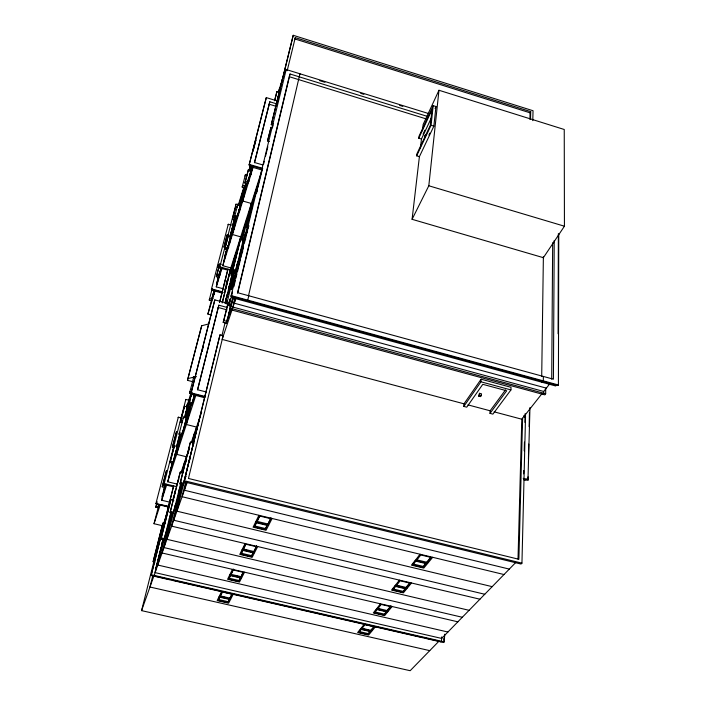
<?xml version="1.0" encoding="UTF-8"?>
<svg xmlns="http://www.w3.org/2000/svg" width="706" height="706" viewBox="0 0 706 706"><rect width="100%" height="100%" fill="white"/><g stroke="black" fill="none" stroke-linecap="round" stroke-linejoin="round"><path stroke-width="1.06" d="M558.093 333.832L558.358 233.704M429.416 113.807L286.195 69.532L230.986 296.264L557.952 385.555L558.411 384.982L558.764 234.198M554.219 240.464L553.407 379.193L237.79 292.752L290.051 73.998L427.457 116.411M551.713 379.157L552.666 242.758M232.971 297.508L229.953 309.519L544.794 394.866L545.667 393.754L545.729 388.265M543.364 376.439L543.311 380.861L542.861 381.434L542.87 380.543L541.626 382.149M549.692 383.896L543.708 391.468L543.691 393.224L542.817 394.327M541.705 376.43L543.382 256.596M523.808 479.056L527.973 480.124L528.044 476.85M528.432 459.377L528.768 444.083M529.147 426.609L529.456 412.41M527.973 480.124L529.959 407.53M188.44 478.509L223.14 335.659L220.007 334.82L183.957 481.819L521.054 564.05L521.946 563.15L525.538 416.381L523.631 415.869M532.792 120.638L533.039 110.736L293.219 35.3L271.272 124.724L273.028 125.253M523.64 473.867L523.728 470.575M524.214 450.869L524.434 442.115M524.92 422.4L525.14 413.645M518.019 559.09L521.796 419.214L542.164 393.427M529.897 119.34L530.074 112.81L530.727 111.645L295.276 37.639L294.879 38.936L530.074 112.81M522.616 418.19L518.875 559.284L188.573 478.492M530.524 119.27L530.727 111.645M510.932 389.924L511.02 387.303L481.104 379.201L464.01 403.823L463.833 406.4L466.754 407.177L482.789 384.32L506.714 390.78L490.017 413.363L492.912 414.131L510.932 389.924L480.962 381.814L463.833 406.4M490.017 413.363L490.14 410.786L505.531 389.906M480.962 381.814L481.104 379.201M481.377 395.554L481.474 393.824L479.506 393.295L478.642 396.11L480.609 396.64L481.377 395.554L479.409 395.025L478.642 396.11M479.409 395.025L479.506 393.295M443.703 640.342L443.862 638.153M151.11 575.54L173.641 485.913L151.11 575.54L443.553 642.531L444.215 641.86L444.745 634.191M441.779 636.847L441.471 641.225L440.809 641.904M426.653 562.205L426.574 563.212L431.278 557.484L420.811 554.96L416.205 560.714L416.293 559.708L426.653 562.205L430.686 557.299M425.674 563.397L423.203 566.415L412.913 563.944L412.825 564.941L423.115 567.412L426.212 563.644L426.3 562.638M423.115 567.412L423.203 566.415M405.968 587.418L405.871 588.398L410.168 583.165L400.134 580.791L395.934 586.051L396.031 585.071L405.968 587.418L409.648 582.935M394.592 586.862L392.836 589.916L402.711 592.246L405.067 588.513M384.002 615.005L386.703 610.893L384.002 615.005L374.515 612.808L374.621 611.864L384.108 614.061M387.012 610.522L386.906 611.475L390.85 606.675L381.214 604.433L377.357 609.26L377.463 608.307L387.012 610.522L390.947 605.722M412.083 219.31L428.807 185.775L438.973 90.262L564.244 129.489L564.438 226.211L543.373 257.681L412.083 219.31L419.399 156.661L433.863 126.153L435.973 106.518L433.21 105.662L418.993 136.293L418.764 138.226L421.456 139.047L420.352 148.428M419.399 156.661L416.664 155.832L431.057 125.297L433.21 105.662M367.985 634.5L370.5 630.643L367.985 634.5L358.825 632.417L360.113 630.017M370.782 630.299L370.676 631.226L374.321 626.787L365.037 624.651L361.454 629.125L361.569 628.199L370.782 630.299L373.818 626.593M422.417 130.778L423.159 124.432L438.973 90.262M416.664 155.832L416.902 153.855L430.289 125.394L432.028 109.695L418.764 138.226M256.243 522.643L254.416 526.958L265.218 529.553L267.089 525.255M265.218 529.553L267.503 524.434M270.945 517.692L267.565 524.955L270.76 518.707L259.782 516.051L256.693 522.343L259.093 516.836M256.428 546.744L256.613 545.756L253.507 552.445L256.428 546.744L245.917 544.255L243.102 549.983M242.149 551.342L241.028 554.201L251.362 556.637L252.995 552.842M251.362 556.637L253.472 551.898M230.668 574.71L228.779 579.123L238.69 581.409L240.199 577.879M243.067 572.266L240.658 577.57L243.332 572.354L233.254 570.007L230.677 575.258M219.681 597.1L218.304 600.418L227.861 602.597L229.265 599.288M229.865 598.114L229.679 599.041L232.142 594.214L222.452 591.999L220.06 596.844L220.254 595.926L229.865 598.114L231.833 594.249M228.779 579.123L233.448 569.054L233.254 570.007M248.803 295.761L247.568 300.791M248.406 296.185L299.926 73.777L299.697 74.483M237.454 293.14L288.948 77.748M233.562 304.101L234.595 299.829M235.027 298.541L232.124 310.102M235.566 297.844L234.286 303.192L546.347 388.132M287.183 70.715L295.276 37.639M223.202 322.386L223.802 320.568L226.926 321.406L230.677 305.91L227.588 305.071L223.202 322.386L226.317 323.224L227.817 317.038M229.388 314.038L230.624 308.69M231.515 305.001L232.733 299.926M232.945 299.309L233.139 298.488M183.957 481.819L220.007 334.82M271.272 124.724L293.219 35.3M199.886 417.281L176.941 511.188L492.179 586.651M235.848 270.142L243.208 240.031L240.499 239.272L232.521 271.095L235.292 271.863L235.848 270.142L233.077 269.374L232.521 271.095M267.521 140.971L270.998 127.318L267.521 140.971L269.321 141.509M277.096 101.382L283.018 77.148M248.953 217.324L246.994 225.338L250.356 214.862M223.802 320.568L227.588 305.071M248.503 227.932L246.57 227.385L254.028 196.85M246.57 227.385L254.637 194.927M233.324 283.397L235.477 274.546M250.974 211.006L247.347 224.076M255.766 191.361L254.028 198.492L256.516 190.699L257.408 190.955M279.161 95.275L279.02 95.822L279.214 95.213M242.193 248.344L243.632 242.449L242.732 242.193L247.559 227.023M185.634 482.145L182.086 496.724L504.005 574.534M228.938 303.986L230.271 298.744L228.603 303.801M247.7 227.103L241.867 251.08L236.378 267.998M256.552 190.744L258.449 182.942L251.839 205.481L253.833 199.092M241.523 253.842L243.226 246.818L242.308 246.553M245.079 239.21L246.032 235.275M186.472 481.677L184.39 490.238L509.3 569.098M222.002 335.403L225.064 322.792M229.159 305.936L232.539 292.028M233.818 286.76L235.372 280.37M235.883 278.243L236.951 273.84M237.437 271.854L238.213 268.659M238.769 266.356L240.331 259.94M240.852 257.796L243.129 248.433M244.488 242.82L245.97 236.722M246.57 234.268L248.044 228.206M256.446 193.612L257.222 190.408M257.866 187.743L262.155 170.084L249.642 166.413L250.171 164.657M263.541 164.401L264.291 161.286M265.553 156.097L267.83 146.751M272.401 127.901L272.922 125.792M229.45 305.336L229.838 303.951L214.827 299.873L190.973 393.454L214.827 299.873M229.362 305.936L229.838 303.951M241.258 238.469L244.364 227.27M182.139 484.934L181.107 484.687L176.827 501.895L177.868 502.142M228.188 293.061L233.801 270.38M242.802 233.774L244.7 226.07M177.294 501.878L179.606 492.444L178.592 492.197L181.601 483.522M230.941 283.468L232.503 277.123M182.007 483.61L171.62 526.147L479.921 599.209M192.076 442.803L194.371 433.466M226.247 303.571L226.961 300.659L225.964 303.721M234.198 271.201L230.659 285.603L225.585 301.241M241.92 239.74L242.405 237.745L241.734 239.846M245.291 225.982L247.188 218.26L240.922 239.661L245.273 225.902L246.138 226.149M178.812 498.507L179.589 495.347M180.877 490.07L181.91 485.86L180.877 485.604M230.959 285.824L231.93 281.862M182.642 483.831L173.72 520.234L484.766 594.249M192.614 443.139L196.55 427.068L186.34 424.491L191.697 403.267M226.776 303.73L234.877 270.663M242.193 240.799L251.345 203.469L242.74 200.998M278.535 92.495L279.567 88.276M193.629 442.883L190.479 442.097L189.949 443.659L180.004 483.954L183.242 484.74L183.763 482.622M235.292 271.863L237.825 261.485M167.34 528.979L171.373 512.68L169.422 518.292M232.53 265.941L234.418 258.325M168.919 524.523L169.678 521.46M172.017 512.582L162.071 552.983L457.859 621.827M181.813 473.161L184.407 462.642M231.18 273.372L231.965 270.319L230.977 273.416M232.442 268.386L233.227 265.218M234.842 258.696L236.731 251.062L230.783 271.413L234.833 258.581L235.663 258.82M170.27 521.593L171.787 515.424M172.432 513.394L163.995 547.582L462.306 617.273M182.457 472.791L186.419 456.764L176.624 454.337L182.042 432.999M231.753 273.151L240.72 236.854L232.406 234.507L237.825 213.159M274.608 100.534L276.928 91.551L279.32 92.274M180.004 483.954L190.479 442.097M233.077 269.374L240.499 239.272M274.652 100.781L276.928 91.551M183.322 472.791L180.295 472.049L179.809 473.479L170.049 512.759L173.146 513.5L175.238 505.011M225.064 302.83L227.155 294.349M228.726 287.986L229.768 283.75M230.297 281.623L231.859 275.269L229.256 274.546L229.768 272.931L232.38 273.654L225.064 303.351M181.098 481.819L166.934 539.322L469.102 610.311M185.89 462.368L186.658 459.244M187.946 454.029L189.482 447.78L180.957 472.773M152.796 575.664L149.963 587.021L429.751 650.632M161.445 545.517L162.945 539.463M226.573 283.75L227.358 280.6L226.202 284.209M155.788 568.392L157.385 561.976M157.915 559.84L161.109 547.018M162.159 542.808L163.201 538.599M172.688 500.483L173.747 496.203M174.285 494.068L175.079 490.855M225.788 287.033L227.667 279.488L226.397 283.468M155.329 571.295L163.245 539.463M173.8 497.015L175.379 490.652M225.267 290.034L227.659 280.414M228.188 278.279L230.509 268.933L229.874 270.945M163.43 539.04L154.102 576.228M222.125 302.945L230.827 267.936L262.129 169.572M170.049 512.759L180.295 472.049M222.39 302.627L229.768 272.931M173.861 500.227L170.958 499.53L170.508 500.845L160.933 539.146L163.907 539.843L164.692 536.648M170.914 512.291L157.782 565.047L447.913 632.02M155.038 562.152L153.131 561.711L162.539 524.302L162.954 523.084L164.816 523.525M162.954 523.084L153.131 561.711M424.994 637.977L438.973 641.18L410.177 670.7L141.562 610.628L153.811 561.861M197.486 389.791L218.842 305.204L226.873 307.384M254.398 162.768L269.816 101.779L277.352 104.073M218.842 305.204L197.654 389.765L206.399 392.015M219.601 302.186L227.95 269.127L219.645 302.274M269.816 101.779L254.592 162.521L262.544 164.86M160.933 539.146L170.958 499.53M184.372 427.571L188.361 411.792M239.519 209.682L242.44 198.165M249.324 170.967L249.968 168.434M191.044 403.894L187.708 417.078L181.963 434.993L179.015 434.261L183.507 417.07L186.419 417.811L182.439 433.519L179.492 432.787L179.015 434.261M241.231 205.128L237.913 204.122L234.471 217.271L236.969 217.986L245.591 188.008M250.639 168.01L251.142 166.042L249.739 170.958M187.664 417.414L191.141 403.638M242.996 198.386L245.917 186.825L236.969 217.986M242.335 202.101L248.344 178.786M250.48 170.322L251.548 166.086M191.564 392.836L188.846 403.523L191.908 404.309L194.071 395.757M251.813 170.755L248.371 169.74L244.885 183.11L247.462 183.86L249.853 174.373M194.468 394.636L192.429 402.702L189.358 401.917L188.846 403.523M250.93 170.481L248.009 182.086L245.423 181.336L248.371 169.74M194.538 396.216L194.759 395.351M250.215 174.938L252.201 167.031M178.865 478.906L177.1 484.078L167.684 481.792L172.811 461.671M176.597 446.836L179.836 434.128M186.861 406.594L190.92 392.995M230.827 267.936L222.796 265.703L227.914 245.617M230.077 237.163L235.195 217.077L230.032 237.119M169.978 462.527L170.411 461.168L173.244 461.865L177.162 446.492L174.364 445.795L169.978 462.527L172.802 463.215L175.415 452.987M231.374 237.145L228.17 236.157L224.782 249.077L227.2 249.747L229.829 239.405M237.278 207.193L235.725 206.752L232.459 219.178L234.816 219.848L235.575 216.883M184.601 417.414L187.231 406.974L184.504 406.285L180.321 422.259L182.148 422.717M230.571 236.837L227.667 248.212L225.249 247.541L224.782 249.077M262.561 168.981L249.112 165.036L266.303 97.613L278.014 101.179M175.026 456.376L178.953 440.941M185.325 415.896L189.049 401.264M229.574 242.017L232.477 230.606M238.857 205.446L239.978 201.139M249.112 165.036L266.303 97.613M202.093 351.447L203.372 346.399M252.88 151.658L255.175 142.621M189.358 401.917L191.653 392.889M253.419 149.866L255.969 139.832L255.431 141.615M178.053 447.039L181.213 434.596M188.414 406.268L191.803 392.81L187.09 407.397M232.812 231.497L235.725 220.043L230.403 237.357M240.455 201.413L243.235 190.488L238.707 205.384M185.828 418.058L189.623 403.117M239.872 204.864L244.867 185.404M181.963 434.993L184.081 426.627M247.109 174.92L245.494 174.453L242.193 187.081L244.62 187.778L245.891 182.801M240.393 204.837L237.472 216.336L234.974 215.621L234.471 217.271M245.891 183.242L245.132 186.119L242.696 185.413L242.193 187.081M157.173 501.754L155.708 507.164L158.347 507.79L159.159 504.631M212.127 288.922L209.25 300.068L211.526 300.685L213.865 291.569M159.282 504.49L158.735 506.608L156.079 505.973L155.708 507.164M170.411 461.168L174.364 445.795M180.321 422.259L184.504 406.285M214.13 290.925L211.95 299.318L209.664 298.7L209.25 300.068M225.249 247.541L228.17 236.157M232.459 219.178L235.725 206.752M213.644 293.82L214.562 290.148M163.518 491.252L165.098 485.084M216.521 284.35L218.834 275.322M165.107 485.154L161.93 496.75M216.513 284.483L219.389 273.257L217.792 278.464M162.248 497.58L165.486 484.907M216.804 284.412L220.899 268.404M169.819 502.187L161.674 500.227L165.716 484.457M223.14 288.745L216.274 286.865L221.066 268.13M165.839 484.316L165.354 486.205L162.618 485.543L162.212 486.805L164.939 487.467L166.016 484.166M221.075 268.368L219.151 275.896L216.813 275.252L216.371 276.699L218.71 277.343L221.552 268.103M220.952 269.966L221.402 268.174M205.04 397.072L189.535 393.127L193.806 376.748L195.694 377.242M220.943 270.08L221.613 267.45M169.819 472.438L172.405 462.28M224.243 259.181L226.608 249.906L224.958 255.201M231.586 230.412L234.348 219.575L232.477 225.717M168.743 477.38L172.793 461.503M176.579 446.686L179.545 435.046M186.834 406.471L187.646 403.294L186.984 405.368M223.828 261.423L227.879 245.573M217.66 267.548L218.481 264.344M162.212 486.805L166.501 470.478L162.618 485.543M172.388 447.33L176.491 431.719L172.388 447.33L174.161 447.772M216.371 276.699L219.707 263.991L221.26 264.415M225.523 247.515L223.996 247.091L226.776 236.325L227.217 234.86L228.735 235.283M216.813 275.252L219.707 263.991M227.217 234.86L223.996 247.091M173.349 486.787L163.924 484.492L185.846 399.419L188.811 400.178M227.641 270.124L219.592 267.901L236.025 204.158L238.893 204.978M162.857 525.811L154.023 523.72L158.673 505.628M211.685 315.105L207.882 314.073L213.044 294.005M192.667 381.681L187.478 380.331L201.148 327.628L201.713 325.775L208.835 323.886M187.478 380.331L201.713 325.775M168.602 506.714L155.885 503.669L178.309 417.193L181.31 417.952M223.193 292.575L211.403 289.345L228.276 224.261L231.339 225.126M228.126 224.746L228.276 224.261M235.716 205.181L236.025 204.158M244.991 176.121L245.494 174.453M211.403 289.345L211.544 288.869L222.364 291.825M237.41 205.781L237.913 204.122M212.347 288.948L211.941 290.281L221.931 293.008M244.885 183.11L245.423 181.336M238.204 205.481L243.826 187.028M248.839 170.605L250.409 165.451M219.592 267.901L219.901 266.894L230.368 269.798M249.315 170.57L250.718 166.051M229.75 236.395L231.577 230.332M234.816 219.848L235.76 216.768M239.202 205.508L240.437 201.36L241.24 201.589M244.62 187.778L246.023 183.11M242.476 195.88L240.614 201.942L239.828 201.722M250.965 170.508L252.183 166.519M213.388 293.722L214.245 290.828M220.599 270.239L221.199 268.298M229.123 242.502L231.03 236.201M239.784 210.856L238.955 210.626L240.967 203.84M250.365 176.535L249.509 176.288L251.68 169.096M214.5 290.184L213.371 293.864L214.13 294.067M221.19 268.421L220.599 270.363L221.375 270.575M238.955 210.626L240.658 205.075L241.496 205.314M249.509 176.288L251.336 170.314M211.526 300.685L214.703 290.263M227.2 249.747L232.803 231.409M247.462 183.86L252.722 166.784M233.13 231.444L234.674 226.432M243.42 198.033L244.62 194.124M207.882 314.073L215.083 290.713M216.274 286.865L222.169 267.715M222.796 265.703L253.225 166.96M278.27 92.46L285.595 68.853M285.974 70.238L286.195 69.532M178.168 417.634L178.309 417.193M278.932 93.898L280.538 88.718M277.193 101.682L278.552 97.225M185.554 400.355L185.846 399.419M193.329 378.284L193.806 376.748M290.051 73.998L289.204 76.68L425.789 118.776M189.535 393.127L190.011 391.609L191.917 392.104M155.885 503.669L168.743 506.308M183.03 418.57L183.507 417.07M234.092 259.481L232.671 263.938L233.492 264.159M236.404 252.219L234.26 258.961L235.08 259.19M246.853 219.469L244.541 226.714L245.397 226.953M253.772 197.768L255.413 192.606M258.096 184.195L255.607 192.006L256.49 192.261M224.782 290.042L225.452 287.942M185.378 414.228L187.249 408.236M245.723 225.92L246.721 222.814M184.725 417.775L188.458 405.959M248.98 217.395L251.742 208.755M163.924 484.492L164.207 483.619L176.474 486.602M233.474 270.742L231.886 275.825L232.759 276.064M177.047 446.845L181.089 434.322M186.278 418.261L191.017 403.576M186.428 419.302L184.813 424.297L185.784 424.535M233.757 272.825L228.85 288.145L229.732 288.392M244.964 238.169L239.678 254.69L240.587 254.945M247.524 230.43L246.27 234.286L245.361 234.03L239.175 259.199L240.102 259.455M177.003 448.619L175.15 454.505L176.094 454.735M186.375 419.638L184.39 425.965L185.36 426.212M158.347 507.79L159.353 504.702M172.802 463.215L178.115 446.677M191.908 404.309L194.856 395.228M225.929 300.006L230.65 285.445L231.559 285.701M236.739 266.7L241.849 250.965L242.785 251.221M154.023 523.72L160.147 504.931M161.674 500.227L166.722 484.731M167.684 481.792L195.959 394.981M233.474 280.873L235.107 275.861M237.781 267.68L235.301 275.278L236.245 275.534M231.674 288.233L233.307 283.238L234.26 283.503M235.98 275.084L233.501 282.656L234.454 282.921M230.986 296.264L231.206 295.593L558.411 384.982M228.656 303.845L229.882 300.103L230.862 300.368M230.068 307.745L233.192 298.347M229.953 309.519L230.385 308.222L545.667 393.754M228.815 313.614L231.268 306.007M230.527 308.698L228.815 313.826L229.847 314.108M226.317 323.224L231.003 309.202M232.195 309.404L222.125 339.401L464.01 403.823M235.945 298.25L232.971 307.084L543.708 391.468M163.563 523.737L168.531 509.194M191.229 442.671L201.669 412.075M192.959 445.627L193.665 443.589M192.914 446.024L193.921 443.121M178.812 491.279L181.107 484.687M189.058 461.812L190.391 457.991M171.302 513.138L169.202 519.184L170.181 519.422M165.398 534.504L169.466 522.908M174.717 507.914L179.147 495.268L180.198 495.524M184.884 478.88L185.881 476.056M165.028 535.836L169.387 523.393M174.32 509.317L179.086 495.736M184.822 479.356L185.863 476.382M163.907 539.843L164.348 538.572L161.365 537.875M173.146 513.5L173.632 512.124L170.525 511.382M183.242 484.74L183.772 483.231L180.524 482.445M141.562 610.628L153.926 575.875L170.058 579.564M187.496 481.518L155.091 572.619L441.665 638.427L515.821 562.417M423.062 134.158L424.906 130.204M435.055 108.495L435.973 106.518M421.456 139.047L431.569 117.425M428.904 135.075L429.839 133.116M232.45 569.363L227.588 579.291L239.484 582.035L244.541 572.178M245.088 543.558L239.784 554.395L252.174 557.308L257.699 546.541M258.925 515.292L253.101 527.179L266.056 530.277L272.11 518.486M220.731 594.946L221.684 593.005M245.644 544.229L243.296 549.012L253.692 551.465M218.304 600.418L219.884 597.223L229.485 599.412L227.861 602.597M241.028 554.201L242.882 550.424L253.286 552.877M254.416 526.958L256.454 522.819L267.318 525.432M238.69 581.409L240.455 577.967L230.483 575.655M524.726 417.405L525.538 416.381M364.384 624.095L357.633 632.541L368.62 635.047L375.539 626.646L422.85 637.492M380.552 603.833L373.271 612.958L384.655 615.588L392.121 606.525M399.464 580.147L391.53 590.084L403.373 592.872L411.51 582.997M420.123 554.254L411.439 565.135L423.785 568.092L432.69 557.29M375.257 611.069L376.527 609.472M378.107 607.504L380.031 605.086M397.831 582.821L399.631 580.561M417.608 558.067L419.585 555.596M556.955 384.391L555.684 385.979L231.692 297.561M358.825 632.417L361.181 629.461L370.394 631.57M374.515 612.808L377.057 609.631L386.606 611.837M392.836 589.916L395.607 586.457L405.544 588.795L402.711 592.246M412.825 564.941L415.852 561.155L426.212 563.644M527.02 478.968L525.855 480.309L523.773 479.771M188.034 378.54L196.436 376.51M151.393 574.746L444.215 641.86M172.211 580.058L194.785 585.23M196.939 585.724L219.513 590.904M232.248 593.817L221.666 591.39L217.174 600.568L228.629 603.18L233.307 594.064L374.524 626.416M221.137 596.535L225.408 597.514M363.343 629.011L368.453 630.176M219.098 596.623L230.641 599.262M360.537 628.914L371.594 631.438M218.498 599.5L228.047 601.671M358.93 631.491L368.091 633.582M230.871 574.305L240.843 576.617M236.651 576.096L238.646 576.555M379.281 609.172L381.408 609.666M229.679 575.028L241.655 577.799M376.395 609.04L387.859 611.696M228.973 578.17L238.875 580.464M243.076 549.444L247.232 550.433M397.69 585.945L402.658 587.118M242.061 549.736L254.548 552.683M394.936 585.812L406.868 588.627M241.223 553.23L251.548 555.657M392.933 588.945L402.808 591.275M254.61 525.961L265.403 528.547M156.653 504.216L168.407 507.04M176.994 501.419L178.036 501.675M256.887 521.337L267.75 523.949M255.598 522.078L268.651 525.22M415.172 560.467L427.607 563.459M180.939 485.163L181.971 485.41M165.698 484.969L166.607 485.19M184.337 480.733L521.946 563.15M178 448.495L177.056 448.257L175.573 452.864L176.509 453.093M178.75 441.753L179.686 441.991M186.243 414.766L185.334 414.537L186.852 409.798L187.77 410.036M185.528 415.11L186.455 415.34M185.378 415.578L186.296 415.816M186.366 418.146L187.346 418.393M186.005 420.979L186.984 421.226M180.762 420.855L182.598 421.314M188.855 402.032L189.773 402.27M187.178 407.274L188.087 407.503M188.149 412.622L189.129 412.869M191.158 392.889L205.234 396.507M523.172 478.306L528.388 479.648M194.424 394.954L195.447 395.219M191.767 394.425L204.74 397.752M194.582 395.889L195.606 396.154M467.972 404.882L490.14 410.786M494.094 411.836L521.796 419.214M212.241 298.267L213 298.47M226.644 303.73L229.644 304.551M230.677 306.113L231.709 306.395M218.119 307.472L227.129 309.908M229.212 312.176L230.253 312.458M213.68 292.672L214.439 292.875M213.794 293.219L214.562 293.422M213.653 293.678L214.421 293.881M231.453 279.929L232.345 280.176M231.277 280.476L232.177 280.873M231.109 281.173L232 281.412M220.899 269.162L221.675 269.374M233.58 273.522L234.48 273.769M219.46 274.81L220.237 275.022M232.689 265.306L233.51 265.535M229.927 242.82L229.132 242.59L230.721 237.419L231.524 237.648M227.985 247.091L228.788 247.312M239.846 253.983L240.764 254.239M232.327 231.215L233.624 231.639M244.788 238.875L245.723 239.131M229.732 241.408L230.544 241.629M242.476 245.856L243.402 246.112M247.179 225.479L249.121 226.026M242.838 232.053L243.685 232.292M242.785 233.686L243.641 233.933M239.678 209.064L240.517 209.303M239.263 209.4L240.093 209.629M237.798 215.171L238.637 215.409M232.936 217.624L235.292 218.295M242.282 198.774L243.111 199.013M239.669 202.243L240.455 202.472M249.818 175.053L250.674 175.3M248.353 180.877L249.209 181.124M245.45 184.972L246.262 185.21M249.297 164.41L262.756 168.355M249.818 169.008L250.63 169.246M249.642 169.572L250.453 169.811M250.365 174.311L251.239 174.559M428.807 185.775L564.438 226.211M271.678 123.435L273.434 123.965M269.083 104.188L276.602 106.465M431.057 125.297L433.863 126.153M319.686 80.66L324.945 82.284M360.722 93.342L363.872 94.313M399.649 105.37L402.808 106.341M424.871 136.152L424.721 137.467L425.506 134.793L424.871 136.152M233.465 280.723L231.312 289.548L238.151 266.347L233.465 280.723"/></g></svg>
